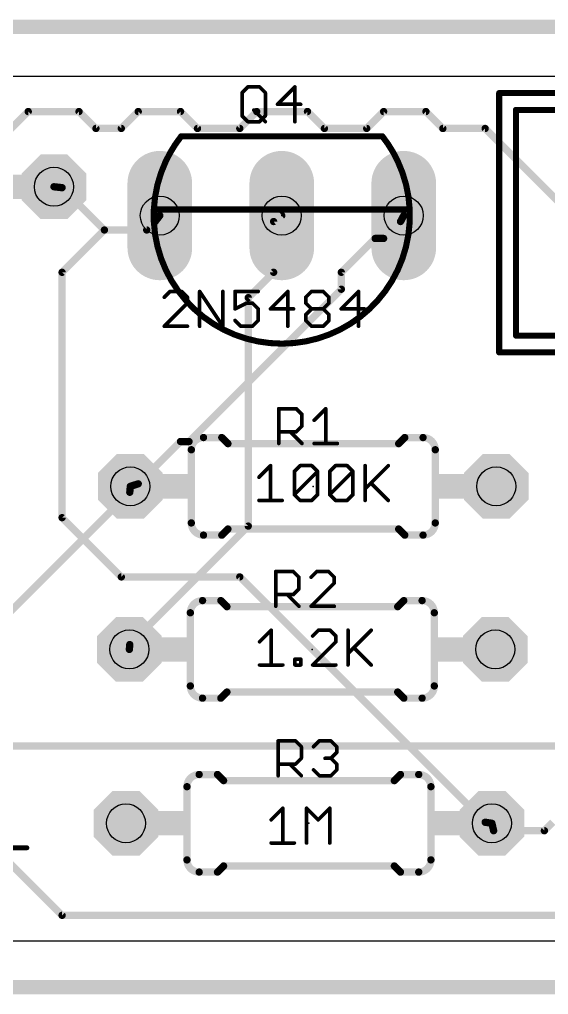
# Model space of a CAD drawing. Extents: x -2 to 96.5, y -1.1 to 19.2.
# Drawn here: x 53.91 to 64.93, y -1.12 to 19.18 of the extents above; entities that cross this region are included whole.
import ezdxf

# ---------------------------------------------------------------- set-up
doc = ezdxf.new("R2010")
doc.units = 0
for name, color, linetype in [('1', 14, 'CONTINUOUS'), ('16', 174, 'CONTINUOUS'), ('17', 94, 'CONTINUOUS'), ('20', 178, 'CONTINUOUS'), ('21', 251, 'CONTINUOUS'), ('23', 178, 'CONTINUOUS'), ('25', 251, 'CONTINUOUS'), ('29', 251, 'CONTINUOUS'), ('30', 251, 'CONTINUOUS'), ('44', 251, 'CONTINUOUS'), ('51', 251, 'CONTINUOUS')]:
    doc.layers.add(name, color=color, linetype=linetype)

# ---------------------------------------------------------------- blocks, each defined once
blk = doc.blocks.new('LONGP100')
at = {"const_width": 1}
blk.add_lwpolyline([(-0.5, 0), (0.5, 0)], dxfattribs=at)
at = {"const_width": 0.5}
for points in [[(-0.5, 0.25, 1), (-0.5, -0.25)], [(0.5, -0.25, 1), (0.5, 0.25)]]:
    blk.add_lwpolyline(points, format="xyb", dxfattribs=at)
blk = doc.blocks.new('RECT')
blk.add_solid([(-0.5, -0.5), (0.5, -0.5), (-0.5, 0.5), (0.5, 0.5)])
blk = doc.blocks.new('OCTAGONP')
at = {"const_width": 0.5}
blk.add_lwpolyline([(-0.25, -0.1036), (-0.25, 0.1036), (-0.1036, 0.25), (0.1036, 0.25), (0.25, 0.1036), (0.25, -0.1036), (0.1036, -0.25), (-0.1036, -0.25), (-0.25, -0.1036), (-0.25, 0.1036)], dxfattribs=at)

msp = doc.modelspace()

# ---------------------------------------------------------------- linework, layer by layer
at = {"layer": '1'}
for points, const_width in [([(-1, 19.032), (96, 19.032)], 0.3048), ([(54.7982, 15.6818), (54.629, 15.701)], 0.1524), ([(55.6792, 14.8008), (54.7982, 15.6818)], 0.1524), ([(56.7364, 14.977), (56.5602, 14.8008)], 0.1524), ([(56.7364, 14.977), (56.833, 15.101)], 0.1524), ([(61.4938, 14.6246), (61.8462, 14.977)], 0.1524), ([(61.8462, 14.977), (61.913, 15.101)], 0.1524), ([(54.7982, 13.9198), (55.6792, 14.8008)], 0.1524), ([(56.5602, 14.8008), (55.6792, 14.8008)], 0.1524), ([(60.6128, 13.9198), (61.3176, 14.6246)], 0.1524), ([(61.3176, 14.6246), (61.4938, 14.6246)], 0.1524), ([(54.7982, 8.81), (54.7982, 13.9198)], 0.1524), ([(60.6128, 13.5674), (60.6128, 13.9198)], 0.1524), ([(57.4412, 10.3958), (60.6128, 13.5674)], 0.1524), ([(56.384, 9.5148), (57.265, 10.3958)], 0.1524), ([(57.265, 10.3958), (57.4412, 10.3958)], 0.1524), ([(56.384, 9.5148), (56.219, 9.462)], 0.1524), ([(56.0316, 7.5766), (54.7982, 8.81)], 0.1524), ([(58.4984, 7.5766), (56.0316, 7.5766)], 0.1524), ([(63.6082, 2.4668), (58.4984, 7.5766)], 0.1524), ([(54.7982, 0.5286), (50.217, 5.1098)], 0.1524), ([(63.6082, 2.4668), (63.749, 2.445)], 0.1524), ([(63.7844, 2.2906), (63.749, 2.445)], 0.1524), ([(65.0178, 2.4668), (64.8416, 2.2906)], 0.1524), ([(64.8416, 2.2906), (63.7844, 2.2906)], 0.1524), ([(66.956, 0.5286), (54.7982, 0.5286)], 0.1524), ([(96, -0.968), (-1, -0.968)], 0.3048)]:
    msp.add_lwpolyline(points, dxfattribs=dict(at, const_width=const_width))
at = {"layer": '1', "const_width": 0.0762}
for points in [[(54.6333, 15.7389, 1), (54.6247, 15.6631)], [(54.8251, 15.7087, 1), (54.7713, 15.6549)], [(54.7939, 15.6439, 1), (54.8025, 15.7197)], [(56.7063, 15.0004, 1), (56.7665, 14.9536)], [(56.7633, 14.9501, 1), (56.7095, 15.0039)], [(56.8631, 15.0776, 1), (56.8029, 15.1244)], [(61.8127, 14.9951, 1), (61.8797, 14.9589)], [(61.8731, 14.9501, 1), (61.8193, 15.0039)], [(61.9465, 15.0829, 1), (61.8795, 15.1191)], [(55.6792, 14.8389, 1), (55.6792, 14.7627)], [(55.7061, 14.7739, 1), (55.6523, 14.8277)], [(55.6523, 14.7739, 1), (55.7061, 14.8277)], [(56.5333, 14.8277, 1), (56.5871, 14.7739)], [(56.5602, 14.7627, 1), (56.5602, 14.8389)], [(61.3176, 14.6627, 1), (61.3176, 14.5865)], [(61.3445, 14.5977, 1), (61.2907, 14.6515)], [(61.4669, 14.6515, 1), (61.5207, 14.5977)], [(61.4938, 14.5865, 1), (61.4938, 14.6627)], [(54.8363, 13.9198, 1), (54.7601, 13.9198)], [(54.7713, 13.9467, 1), (54.8251, 13.8929)], [(60.6509, 13.9198, 1), (60.5747, 13.9198)], [(60.5859, 13.9467, 1), (60.6397, 13.8929)], [(60.5747, 13.5674, 1), (60.6509, 13.5674)], [(60.6397, 13.5405, 1), (60.5859, 13.5943)], [(57.265, 10.4339, 1), (57.265, 10.3577)], [(57.2919, 10.3689, 1), (57.2381, 10.4227)], [(57.4143, 10.4227, 1), (57.4681, 10.3689)], [(57.4412, 10.3577, 1), (57.4412, 10.4339)], [(56.3571, 9.5417, 1), (56.4109, 9.4879)], [(56.3956, 9.4785, 1), (56.3724, 9.5511)], [(56.2074, 9.4983, 1), (56.2306, 9.4257)], [(54.7601, 8.81, 1), (54.8363, 8.81)], [(54.8251, 8.8369, 1), (54.7713, 8.7831)], [(56.0316, 7.6147, 1), (56.0316, 7.5385)], [(56.0047, 7.5497, 1), (56.0585, 7.6035)], [(58.5253, 7.6035, 1), (58.4715, 7.5497)], [(58.4984, 7.5385, 1), (58.4984, 7.6147)], [(63.614, 2.5045, 1), (63.6024, 2.4291)], [(63.5813, 2.4399, 1), (63.6351, 2.4937)], [(63.7861, 2.4535, 1), (63.7119, 2.4365)], [(63.7432, 2.4073, 1), (63.7548, 2.4827)], [(63.7844, 2.3287, 1), (63.7844, 2.2525)], [(63.7473, 2.2821, 1), (63.8215, 2.2991)], [(64.8147, 2.3175, 1), (64.8685, 2.2637)], [(64.8416, 2.2525, 1), (64.8416, 2.3287)], [(54.7982, 0.5667, 1), (54.7982, 0.4905)], [(54.7713, 0.5017, 1), (54.8251, 0.5555)]]:
    msp.add_lwpolyline(points, format="xyb", dxfattribs=at)
at = {"layer": '16'}
for points, const_width in [([(-1, 19.032), (96, 19.032)], 0.3048), ([(51.4504, 14.6246), (54.0934, 17.2676)], 0.1524), ([(54.0934, 17.2676), (55.1506, 17.2676)], 0.1524), ([(55.1506, 17.2676), (55.503, 16.9152)], 0.1524), ([(56.0316, 16.9152), (56.384, 17.2676)], 0.1524), ([(56.384, 17.2676), (57.265, 17.2676)], 0.1524), ([(57.265, 17.2676), (57.6174, 16.9152)], 0.1524), ([(58.4984, 16.9152), (58.8508, 17.2676)], 0.1524), ([(58.8508, 17.2676), (59.908, 17.2676)], 0.1524), ([(59.908, 17.2676), (60.2604, 16.9152)], 0.1524), ([(61.1414, 16.9152), (61.4938, 17.2676)], 0.1524), ([(61.4938, 17.2676), (62.3748, 17.2676)], 0.1524), ([(62.3748, 17.2676), (62.7272, 16.9152)], 0.1524), ([(55.503, 16.9152), (56.0316, 16.9152)], 0.1524), ([(57.6174, 16.9152), (58.4984, 16.9152)], 0.1524), ([(60.2604, 16.9152), (61.1414, 16.9152)], 0.1524), ([(62.7272, 16.9152), (63.6082, 16.9152)], 0.1524), ([(63.6082, 16.9152), (65.5464, 14.977)], 0.1524), ([(59.2032, 14.977), (59.373, 15.101)], 0.1524), ([(59.2032, 14.977), (59.2032, 13.9198)], 0.1524), ([(59.2032, 13.9198), (58.6746, 13.3912)], 0.1524), ([(58.6746, 13.3912), (58.6746, 8.6338)], 0.1524), ([(56.2078, 9.3386), (51.2742, 4.405)], 0.1524), ([(56.2078, 9.3386), (56.219, 9.462)], 0.1524), ([(58.6746, 8.6338), (56.2078, 6.167)], 0.1524), ([(56.2078, 6.167), (56.199, 6.067)], 0.1524), ([(86.8666, 4.0526), (49.1598, 4.0526)], 0.1524), ([(54.7982, 0.5286), (51.979, 3.3478)], 0.1524), ([(79.8186, 0.5286), (54.7982, 0.5286)], 0.1524), ([(96, -0.968), (-1, -0.968)], 0.3048)]:
    msp.add_lwpolyline(points, dxfattribs=dict(at, const_width=const_width))
at = {"layer": '16', "const_width": 0.0762}
for points in [[(54.0934, 17.3057, 1), (54.0934, 17.2295)], [(54.1203, 17.2407, 1), (54.0665, 17.2945)], [(55.1775, 17.2945, 1), (55.1237, 17.2407)], [(55.1506, 17.2295, 1), (55.1506, 17.3057)], [(56.384, 17.3057, 1), (56.384, 17.2295)], [(56.4109, 17.2407, 1), (56.3571, 17.2945)], [(57.2919, 17.2945, 1), (57.2381, 17.2407)], [(57.265, 17.2295, 1), (57.265, 17.3057)], [(58.8508, 17.3057, 1), (58.8508, 17.2295)], [(58.8777, 17.2407, 1), (58.8239, 17.2945)], [(59.9349, 17.2945, 1), (59.8811, 17.2407)], [(59.908, 17.2295, 1), (59.908, 17.3057)], [(61.4938, 17.3057, 1), (61.4938, 17.2295)], [(61.5207, 17.2407, 1), (61.4669, 17.2945)], [(62.4017, 17.2945, 1), (62.3479, 17.2407)], [(62.3748, 17.2295, 1), (62.3748, 17.3057)], [(55.503, 16.9533, 1), (55.503, 16.8771)], [(55.4761, 16.8883, 1), (55.5299, 16.9421)], [(56.0047, 16.9421, 1), (56.0585, 16.8883)], [(56.0316, 16.8771, 1), (56.0316, 16.9533)], [(57.6174, 16.9533, 1), (57.6174, 16.8771)], [(57.5905, 16.8883, 1), (57.6443, 16.9421)], [(58.4715, 16.9421, 1), (58.5253, 16.8883)], [(58.4984, 16.8771, 1), (58.4984, 16.9533)], [(60.2604, 16.9533, 1), (60.2604, 16.8771)], [(60.2335, 16.8883, 1), (60.2873, 16.9421)], [(61.1145, 16.9421, 1), (61.1683, 16.8883)], [(61.1414, 16.8771, 1), (61.1414, 16.9533)], [(62.7272, 16.9533, 1), (62.7272, 16.8771)], [(62.7003, 16.8883, 1), (62.7541, 16.9421)], [(63.6351, 16.9421, 1), (63.5813, 16.8883)], [(63.6082, 16.8771, 1), (63.6082, 16.9533)], [(59.2413, 14.977, 1), (59.1651, 14.977)], [(59.1807, 15.0078, 1), (59.2257, 14.9462)], [(59.3955, 15.0702, 1), (59.3505, 15.1318)], [(59.1651, 13.9198, 1), (59.2413, 13.9198)], [(59.2301, 13.8929, 1), (59.1763, 13.9467)], [(58.7127, 13.3912, 1), (58.6365, 13.3912)], [(58.6477, 13.4181, 1), (58.7015, 13.3643)], [(56.1699, 9.342, 1), (56.2457, 9.3352)], [(56.2347, 9.3117, 1), (56.1809, 9.3655)], [(56.2569, 9.4586, 1), (56.1811, 9.4654)], [(58.6365, 8.6338, 1), (58.7127, 8.6338)], [(58.7015, 8.6069, 1), (58.6477, 8.6607)], [(56.161, 6.0703, 1), (56.237, 6.0637)], [(56.2458, 6.1637, 1), (56.1698, 6.1703)], [(56.1809, 6.1939, 1), (56.2347, 6.1401)], [(54.7982, 0.5667, 1), (54.7982, 0.4905)], [(54.7713, 0.5017, 1), (54.8251, 0.5555)]]:
    msp.add_lwpolyline(points, format="xyb", dxfattribs=at)
at = {"layer": '20'}
for p, q in [((93, 18), (2, 18)), ((2, 0), (93, 0))]:
    msp.add_line(p, q, dxfattribs=at)
at = {"layer": '21'}
for points, const_width in [([(92.55, 17.652), (63.9, 17.652)], 0.127), ([(63.9, 17.652), (63.9, 12.252)], 0.127), ([(72.25, 17.302), (64.25, 17.302)], 0.127), ([(64.25, 17.302), (64.25, 12.602)], 0.127), ([(61.4675, 16.752), (57.2785, 16.752)], 0.127), ([(57.9689, 15.228), (58.2371, 15.228)], 0.127), ([(60.5089, 15.228), (60.7771, 15.228)], 0.127), ([(72.25, 12.602), (64.25, 12.602)], 0.127), ([(63.9, 12.252), (92.55, 12.252)], 0.127), ([(57.743, 10.478), (58.124, 10.478)], 0.1524), ([(58.251, 10.351), (58.124, 10.478)], 0.1524), ([(58.251, 10.351), (61.807, 10.351)], 0.1524), ([(61.807, 10.351), (61.934, 10.478)], 0.1524), ([(62.315, 10.478), (61.934, 10.478)], 0.1524), ([(57.489, 10.224), (57.489, 8.7)], 0.1524), ([(62.569, 10.224), (62.569, 8.7)], 0.1524), ([(58.251, 8.573), (58.124, 8.446)], 0.1524), ([(58.251, 8.573), (61.807, 8.573)], 0.1524), ([(61.807, 8.573), (61.934, 8.446)], 0.1524), ([(57.743, 8.446), (58.124, 8.446)], 0.1524), ([(62.315, 8.446), (61.934, 8.446)], 0.1524), ([(57.723, 7.083), (58.104, 7.083)], 0.1524), ([(58.231, 6.956), (58.104, 7.083)], 0.1524), ([(61.787, 6.956), (61.914, 7.083)], 0.1524), ([(62.295, 7.083), (61.914, 7.083)], 0.1524), ([(57.469, 6.829), (57.469, 5.305)], 0.1524), ([(58.231, 6.956), (61.787, 6.956)], 0.1524), ([(62.549, 6.829), (62.549, 5.305)], 0.1524), ([(57.723, 5.051), (58.104, 5.051)], 0.1524), ([(58.231, 5.178), (58.104, 5.051)], 0.1524), ([(58.231, 5.178), (61.787, 5.178)], 0.1524), ([(61.787, 5.178), (61.914, 5.051)], 0.1524), ([(62.295, 5.051), (61.914, 5.051)], 0.1524), ([(57.653, 3.461), (58.034, 3.461)], 0.1524), ([(58.161, 3.334), (58.034, 3.461)], 0.1524), ([(61.717, 3.334), (61.844, 3.461)], 0.1524), ([(62.225, 3.461), (61.844, 3.461)], 0.1524), ([(57.399, 1.683), (57.399, 3.207)], 0.1524), ([(61.717, 3.334), (58.161, 3.334)], 0.1524), ([(62.479, 1.683), (62.479, 3.207)], 0.1524), ([(53.2854, 1.9345), (54.065, 1.9345)], 0.1016), ([(58.161, 1.556), (58.034, 1.429)], 0.1524), ([(61.717, 1.556), (58.161, 1.556)], 0.1524), ([(61.717, 1.556), (61.844, 1.429)], 0.1524), ([(57.653, 1.429), (58.034, 1.429)], 0.1524), ([(62.225, 1.429), (61.844, 1.429)], 0.1524)]:
    msp.add_lwpolyline(points, dxfattribs=dict(at, const_width=const_width))
for points, const_width in [([(63.9, 17.6837, 1), (63.9, 17.6203)], 0.0635), ([(63.9318, 17.652, 1), (63.8683, 17.652)], 0.0635), ([(64.2818, 17.302, 1), (64.2182, 17.302)], 0.0635), ([(64.25, 17.3337, 1), (64.25, 17.2703)], 0.0635), ([(57.2785, 16.752, 0.0595), (56.9488, 16.2128)], 0.127), ([(57.2785, 16.7838, 1), (57.2785, 16.7203)], 0.0635), ([(57.3034, 16.7323, 1), (57.2536, 16.7717)], 0.0635), ([(61.786, 16.2369, 0.057), (61.4675, 16.752)], 0.127), ([(61.4924, 16.7717, 1), (61.4426, 16.7323)], 0.0635), ([(61.4675, 16.7203, 1), (61.4675, 16.7838)], 0.0635), ([(56.9199, 16.226, 1), (56.9777, 16.1996)], 0.0635), ([(61.7573, 16.2234, 1), (61.8147, 16.2504)], 0.0635), ([(57.9689, 15.2598, 1), (57.9689, 15.1963)], 0.0635), ([(58.2371, 15.1963, 1), (58.2371, 15.2598)], 0.0635), ([(60.5089, 15.2598, 1), (60.5089, 15.1963)], 0.0635), ([(60.7771, 15.1963, 1), (60.7771, 15.2598)], 0.0635), ([(56.96, 13.9651, 0.6345), (61.786, 13.9651)], 0.127), ([(56.9887, 13.9786, 1), (56.9313, 13.9516)], 0.0635), ([(61.8147, 13.9516, 1), (61.7573, 13.9786)], 0.0635), ([(64.25, 12.6338, 1), (64.25, 12.5702)], 0.0635), ([(64.2182, 12.602, 1), (64.2818, 12.602)], 0.0635), ([(63.9, 12.2838, 1), (63.9, 12.2203)], 0.0635), ([(63.8683, 12.252, 1), (63.9318, 12.252)], 0.0635), ([(57.743, 10.478, 0.4142), (57.489, 10.224)], 0.1524), ([(57.743, 10.5161, 1), (57.743, 10.4399)], 0.0762), ([(57.743, 10.4399, 1), (57.743, 10.5161)], 0.0762), ([(58.1509, 10.5049, 1), (58.0971, 10.4511)], 0.0762), ([(58.124, 10.4399, 1), (58.124, 10.5161)], 0.0762), ([(58.251, 10.3891, 1), (58.251, 10.3129)], 0.0762), ([(58.2241, 10.3241, 1), (58.2779, 10.3779)], 0.0762), ([(61.7801, 10.3779, 1), (61.8339, 10.3241)], 0.0762), ([(61.807, 10.3129, 1), (61.807, 10.3891)], 0.0762), ([(61.934, 10.5161, 1), (61.934, 10.4399)], 0.0762), ([(61.9609, 10.4511, 1), (61.9071, 10.5049)], 0.0762), ([(62.569, 10.224, 0.4142), (62.315, 10.478)], 0.1524), ([(62.315, 10.5161, 1), (62.315, 10.4399)], 0.0762), ([(62.315, 10.4399, 1), (62.315, 10.5161)], 0.0762), ([(57.5271, 10.224, 1), (57.4509, 10.224)], 0.0762), ([(57.4509, 10.224, 1), (57.5271, 10.224)], 0.0762), ([(62.6071, 10.224, 1), (62.5309, 10.224)], 0.0762), ([(62.5309, 10.224, 1), (62.6071, 10.224)], 0.0762), ([(57.489, 8.7, 0.4142), (57.743, 8.446)], 0.1524), ([(57.5271, 8.7, 1), (57.4509, 8.7)], 0.0762), ([(57.4509, 8.7, 1), (57.5271, 8.7)], 0.0762), ([(62.315, 8.446, 0.4142), (62.569, 8.7)], 0.1524), ([(62.6071, 8.7, 1), (62.5309, 8.7)], 0.0762), ([(62.5309, 8.7, 1), (62.6071, 8.7)], 0.0762), ([(58.251, 8.6111, 1), (58.251, 8.5349)], 0.0762), ([(58.2779, 8.5461, 1), (58.2241, 8.5999)], 0.0762), ([(61.8339, 8.5999, 1), (61.7801, 8.5461)], 0.0762), ([(61.807, 8.5349, 1), (61.807, 8.6111)], 0.0762), ([(57.743, 8.4841, 1), (57.743, 8.4079)], 0.0762), ([(57.743, 8.4079, 1), (57.743, 8.4841)], 0.0762), ([(58.0971, 8.4729, 1), (58.1509, 8.4191)], 0.0762), ([(58.124, 8.4079, 1), (58.124, 8.4841)], 0.0762), ([(61.934, 8.4841, 1), (61.934, 8.4079)], 0.0762), ([(61.9071, 8.4191, 1), (61.9609, 8.4729)], 0.0762), ([(62.315, 8.4841, 1), (62.315, 8.4079)], 0.0762), ([(62.315, 8.4079, 1), (62.315, 8.4841)], 0.0762), ([(57.723, 7.083, 0.4142), (57.469, 6.829)], 0.1524), ([(57.723, 7.1211, 1), (57.723, 7.0449)], 0.0762), ([(57.723, 7.0449, 1), (57.723, 7.1211)], 0.0762), ([(58.1309, 7.1099, 1), (58.0771, 7.0561)], 0.0762), ([(58.104, 7.0449, 1), (58.104, 7.1211)], 0.0762), ([(61.914, 7.1211, 1), (61.914, 7.0449)], 0.0762), ([(61.9409, 7.0561, 1), (61.8871, 7.1099)], 0.0762), ([(62.549, 6.829, 0.4142), (62.295, 7.083)], 0.1524), ([(62.295, 7.1211, 1), (62.295, 7.0449)], 0.0762), ([(62.295, 7.0449, 1), (62.295, 7.1211)], 0.0762), ([(57.5071, 6.829, 1), (57.4309, 6.829)], 0.0762), ([(58.231, 6.9941, 1), (58.231, 6.9179)], 0.0762), ([(58.2041, 6.9291, 1), (58.2579, 6.9829)], 0.0762), ([(61.7601, 6.9829, 1), (61.8139, 6.9291)], 0.0762), ([(61.787, 6.9179, 1), (61.787, 6.9941)], 0.0762), ([(62.5871, 6.829, 1), (62.5109, 6.829)], 0.0762), ([(57.4309, 6.829, 1), (57.5071, 6.829)], 0.0762), ([(62.5109, 6.829, 1), (62.5871, 6.829)], 0.0762), ([(57.469, 5.305, 0.4142), (57.723, 5.051)], 0.1524), ([(57.5071, 5.305, 1), (57.4309, 5.305)], 0.0762), ([(57.4309, 5.305, 1), (57.5071, 5.305)], 0.0762), ([(62.295, 5.051, 0.4142), (62.549, 5.305)], 0.1524), ([(62.5871, 5.305, 1), (62.5109, 5.305)], 0.0762), ([(62.5109, 5.305, 1), (62.5871, 5.305)], 0.0762), ([(57.723, 5.0891, 1), (57.723, 5.0129)], 0.0762), ([(57.723, 5.0129, 1), (57.723, 5.0891)], 0.0762), ([(58.0771, 5.0779, 1), (58.1309, 5.0241)], 0.0762), ([(58.104, 5.0129, 1), (58.104, 5.0891)], 0.0762), ([(58.231, 5.2161, 1), (58.231, 5.1399)], 0.0762), ([(58.2579, 5.1511, 1), (58.2041, 5.2049)], 0.0762), ([(61.8139, 5.2049, 1), (61.7601, 5.1511)], 0.0762), ([(61.787, 5.1399, 1), (61.787, 5.2161)], 0.0762), ([(61.914, 5.0891, 1), (61.914, 5.0129)], 0.0762), ([(61.8871, 5.0241, 1), (61.9409, 5.0779)], 0.0762), ([(62.295, 5.0891, 1), (62.295, 5.0129)], 0.0762), ([(62.295, 5.0129, 1), (62.295, 5.0891)], 0.0762), ([(57.653, 3.461, 0.4142), (57.399, 3.207)], 0.1524), ([(57.653, 3.4991, 1), (57.653, 3.4229)], 0.0762), ([(57.653, 3.4229, 1), (57.653, 3.4991)], 0.0762), ([(58.0609, 3.4879, 1), (58.0071, 3.4341)], 0.0762), ([(58.034, 3.4229, 1), (58.034, 3.4991)], 0.0762), ([(61.844, 3.4991, 1), (61.844, 3.4229)], 0.0762), ([(61.8709, 3.4341, 1), (61.8171, 3.4879)], 0.0762), ([(62.479, 3.207, 0.4142), (62.225, 3.461)], 0.1524), ([(62.225, 3.4991, 1), (62.225, 3.4229)], 0.0762), ([(62.225, 3.4229, 1), (62.225, 3.4991)], 0.0762), ([(57.4371, 3.207, 1), (57.3609, 3.207)], 0.0762), ([(58.161, 3.3721, 1), (58.161, 3.2959)], 0.0762), ([(58.1341, 3.3071, 1), (58.1879, 3.3609)], 0.0762), ([(61.6901, 3.3609, 1), (61.7439, 3.3071)], 0.0762), ([(61.717, 3.2959, 1), (61.717, 3.3721)], 0.0762), ([(62.5171, 3.207, 1), (62.4409, 3.207)], 0.0762), ([(57.3609, 3.207, 1), (57.4371, 3.207)], 0.0762), ([(62.4409, 3.207, 1), (62.5171, 3.207)], 0.0762), ([(54.065, 1.9091, 1), (54.065, 1.9599)], 0.0508), ([(57.399, 1.683, 0.4142), (57.653, 1.429)], 0.1524), ([(57.4371, 1.683, 1), (57.3609, 1.683)], 0.0762), ([(57.3609, 1.683, 1), (57.4371, 1.683)], 0.0762), ([(58.161, 1.5941, 1), (58.161, 1.5179)], 0.0762), ([(58.1879, 1.5291, 1), (58.1341, 1.5829)], 0.0762), ([(61.7439, 1.5829, 1), (61.6901, 1.5291)], 0.0762), ([(61.717, 1.5179, 1), (61.717, 1.5941)], 0.0762), ([(62.225, 1.429, 0.4142), (62.479, 1.683)], 0.1524), ([(62.5171, 1.683, 1), (62.4409, 1.683)], 0.0762), ([(62.4409, 1.683, 1), (62.5171, 1.683)], 0.0762), ([(57.653, 1.4671, 1), (57.653, 1.3909)], 0.0762), ([(57.653, 1.3909, 1), (57.653, 1.4671)], 0.0762), ([(58.0071, 1.4559, 1), (58.0609, 1.4021)], 0.0762), ([(58.034, 1.3909, 1), (58.034, 1.4671)], 0.0762), ([(61.844, 1.4671, 1), (61.844, 1.3909)], 0.0762), ([(61.8171, 1.4021, 1), (61.8709, 1.4559)], 0.0762), ([(62.225, 1.4671, 1), (62.225, 1.3909)], 0.0762), ([(62.225, 1.3909, 1), (62.225, 1.4671)], 0.0762)]:
    msp.add_lwpolyline(points, format="xyb", dxfattribs=dict(at, const_width=const_width))
at = {"layer": '23'}
for p in [(59.373, 15.101), (60.029, 9.462), (60.009, 6.067), (59.939, 2.445)]:
    msp.add_point(p, dxfattribs=at)
at = {"layer": '25', "const_width": 0.0762}
for points in [[(58.5478, 17.6598), (58.6686, 17.7805)], [(58.5478, 17.1768), (58.5478, 17.6598)], [(58.6686, 17.7805), (58.9101, 17.7805)], [(58.9101, 17.7805), (59.0308, 17.6598)], [(59.0308, 17.6598), (59.0308, 17.1768)], [(59.6467, 17.7805), (59.2845, 17.4183)], [(59.6467, 17.0561), (59.6467, 17.7805)], [(58.7893, 17.2976), (59.0308, 17.0561)], [(59.2845, 17.4183), (59.7674, 17.4183)], [(58.6686, 17.0561), (58.5478, 17.1768)], [(58.9101, 17.0561), (58.6686, 17.0561)], [(59.0308, 17.1768), (58.9101, 17.0561)], [(57.0471, 13.5205), (56.9263, 13.3998)], [(57.2885, 13.5205), (57.0471, 13.5205)], [(57.4093, 13.3998), (57.2885, 13.5205)], [(57.4093, 13.279), (57.4093, 13.3998)], [(57.663, 12.7961), (57.663, 13.5205)], [(57.663, 13.5205), (58.1459, 12.7961)], [(58.1459, 12.7961), (58.1459, 13.5205)], [(58.8825, 13.5205), (58.3996, 13.5205)], [(58.3996, 13.5205), (58.3996, 13.1583)], [(59.4984, 13.5205), (59.1362, 13.1583)], [(59.4984, 12.7961), (59.4984, 13.5205)], [(59.8728, 13.3998), (59.9936, 13.5205)], [(59.8728, 13.279), (59.8728, 13.3998)], [(59.9936, 13.5205), (60.235, 13.5205)], [(60.235, 13.5205), (60.3558, 13.3998)], [(60.3558, 13.3998), (60.3558, 13.279)], [(60.9717, 13.5205), (60.6095, 13.1583)], [(60.9717, 12.7961), (60.9717, 13.5205)], [(56.9263, 12.7961), (57.4093, 13.279)], [(58.3996, 13.1583), (58.6411, 13.279)], [(58.6411, 13.279), (58.7618, 13.279)], [(58.7618, 13.279), (58.8825, 13.1583)], [(59.9936, 13.1583), (59.8728, 13.279)], [(60.3558, 13.279), (60.235, 13.1583)], [(58.8825, 13.1583), (58.8825, 12.9168)], [(59.1362, 13.1583), (59.6192, 13.1583)], [(59.8728, 13.0376), (59.9936, 13.1583)], [(59.8728, 12.9168), (59.8728, 13.0376)], [(59.9936, 13.1583), (60.235, 13.1583)], [(60.235, 13.1583), (60.3558, 13.0376)], [(60.3558, 13.0376), (60.3558, 12.9168)], [(60.6095, 13.1583), (61.0924, 13.1583)], [(57.4093, 12.7961), (56.9263, 12.7961)], [(58.5203, 12.7961), (58.3996, 12.9168)], [(58.7618, 12.7961), (58.5203, 12.7961)], [(58.8825, 12.9168), (58.7618, 12.7961)], [(59.9936, 12.7961), (59.8728, 12.9168)], [(60.235, 12.7961), (59.9936, 12.7961)], [(60.3558, 12.9168), (60.235, 12.7961)], [(59.3102, 10.3551), (59.3102, 11.0795)], [(59.3102, 11.0795), (59.6725, 11.0795)], [(59.6725, 11.0795), (59.7932, 10.9588)], [(59.7932, 10.9588), (59.7932, 10.7173)], [(60.0469, 10.838), (60.2883, 11.0795)], [(60.2883, 11.0795), (60.2883, 10.3551)], [(59.6725, 10.5966), (59.3102, 10.5966)], [(59.5517, 10.5966), (59.7932, 10.3551)], [(59.7932, 10.7173), (59.6725, 10.5966)], [(60.0469, 10.3551), (60.5298, 10.3551)], [(58.8985, 9.6516), (59.14, 9.8931)], [(59.14, 9.8931), (59.14, 9.1687)], [(59.6351, 9.7724), (59.7559, 9.8931)], [(59.6351, 9.2894), (59.6351, 9.7724)], [(59.6351, 9.2894), (60.1181, 9.7724)], [(59.7559, 9.8931), (59.9973, 9.8931)], [(59.9973, 9.8931), (60.1181, 9.7724)], [(60.1181, 9.7724), (60.1181, 9.2894)], [(60.3718, 9.7724), (60.4925, 9.8931)], [(60.3718, 9.2894), (60.3718, 9.7724)], [(60.3718, 9.2894), (60.8547, 9.7724)], [(60.4925, 9.8931), (60.734, 9.8931)], [(60.734, 9.8931), (60.8547, 9.7724)], [(60.8547, 9.7724), (60.8547, 9.2894)], [(61.1084, 9.8931), (61.1084, 9.1687)], [(61.1084, 9.4102), (61.5913, 9.8931)], [(61.2291, 9.5309), (61.5913, 9.1687)], [(58.8985, 9.1687), (59.3814, 9.1687)], [(59.7559, 9.1687), (59.6351, 9.2894)], [(59.9973, 9.1687), (59.7559, 9.1687)], [(60.1181, 9.2894), (59.9973, 9.1687)], [(60.4925, 9.1687), (60.3718, 9.2894)], [(60.734, 9.1687), (60.4925, 9.1687)], [(60.8547, 9.2894), (60.734, 9.1687)], [(59.2474, 6.9651), (59.2474, 7.6895)], [(59.2474, 7.6895), (59.6097, 7.6895)], [(59.6097, 7.6895), (59.7304, 7.5688)], [(60.1048, 7.6895), (59.9841, 7.5688)], [(60.3463, 7.6895), (60.1048, 7.6895)], [(60.467, 7.5688), (60.3463, 7.6895)], [(59.7304, 7.5688), (59.7304, 7.3273)], [(60.467, 7.448), (60.467, 7.5688)], [(59.7304, 7.3273), (59.6097, 7.2066)], [(59.9841, 6.9651), (60.467, 7.448)], [(59.6097, 7.2066), (59.2474, 7.2066)], [(59.4889, 7.2066), (59.7304, 6.9651)], [(60.467, 6.9651), (59.9841, 6.9651)], [(58.9107, 6.2244), (59.1522, 6.4659)], [(59.1522, 6.4659), (59.1522, 5.7415)], [(60.1364, 6.4659), (60.0156, 6.3452)], [(60.3779, 6.4659), (60.1364, 6.4659)], [(60.4986, 6.3452), (60.3779, 6.4659)], [(60.7523, 6.4659), (60.7523, 5.7415)], [(60.7523, 5.983), (61.2352, 6.4659)], [(60.4986, 6.2244), (60.4986, 6.3452)], [(60.0156, 5.7415), (60.4986, 6.2244)], [(60.873, 6.1037), (61.2352, 5.7415)], [(59.6473, 5.7415), (59.6473, 5.8622)], [(59.6473, 5.8622), (59.7681, 5.8622)], [(59.7681, 5.8622), (59.7681, 5.7415)], [(58.9107, 5.7415), (59.3936, 5.7415)], [(59.7681, 5.7415), (59.6473, 5.7415)], [(60.4986, 5.7415), (60.0156, 5.7415)], [(59.2974, 3.4361), (59.2974, 4.1605)], [(59.2974, 4.1605), (59.6597, 4.1605)], [(59.6597, 4.1605), (59.7804, 4.0398)], [(59.7804, 4.0398), (59.7804, 3.7983)], [(60.0341, 4.0398), (60.1548, 4.1605)], [(60.1548, 4.1605), (60.3963, 4.1605)], [(60.3963, 4.1605), (60.517, 4.0398)], [(60.517, 4.0398), (60.517, 3.919)], [(60.517, 3.919), (60.3963, 3.7983)], [(59.6597, 3.6776), (59.2974, 3.6776)], [(59.5389, 3.6776), (59.7804, 3.4361)], [(59.7804, 3.7983), (59.6597, 3.6776)], [(60.3963, 3.7983), (60.2755, 3.7983)], [(60.3963, 3.7983), (60.517, 3.6776)], [(60.517, 3.6776), (60.517, 3.5568)], [(60.1548, 3.4361), (60.0341, 3.5568)], [(60.3963, 3.4361), (60.1548, 3.4361)], [(60.517, 3.5568), (60.3963, 3.4361)], [(59.1527, 2.5174), (59.3942, 2.7589)], [(59.3942, 2.7589), (59.3942, 2.0345)], [(59.8893, 2.0345), (59.8893, 2.7589)], [(59.8893, 2.7589), (60.1308, 2.5174)], [(60.1308, 2.5174), (60.3723, 2.7589)], [(60.3723, 2.7589), (60.3723, 2.0345)], [(59.1527, 2.0345), (59.6356, 2.0345)]]:
    msp.add_lwpolyline(points, dxfattribs=at)
at = {"layer": '25', "const_width": 0.0381}
for points in [[(58.5669, 17.6598, 1), (58.5288, 17.6598)], [(58.5344, 17.6733, 1), (58.5613, 17.6463)], [(58.6686, 17.7996, 1), (58.6686, 17.7615)], [(58.682, 17.767, 1), (58.6551, 17.794)], [(58.9235, 17.794, 1), (58.8966, 17.767)], [(58.9101, 17.7615, 1), (58.9101, 17.7996)], [(59.0498, 17.6598, 1), (59.0117, 17.6598)], [(59.0173, 17.6463, 1), (59.0443, 17.6733)], [(59.6657, 17.7805, 1), (59.6276, 17.7805)], [(59.6602, 17.767, 1), (59.6332, 17.794)], [(58.8028, 17.311, 1), (58.7758, 17.2841)], [(59.271, 17.4318, 1), (59.2979, 17.4048)], [(59.2845, 17.4374, 1), (59.2845, 17.3993)], [(59.7674, 17.3993, 1), (59.7674, 17.4374)], [(58.5288, 17.1768, 1), (58.5669, 17.1768)], [(58.5613, 17.1903, 1), (58.5344, 17.1634)], [(58.6686, 17.0752, 1), (58.6686, 17.0371)], [(58.6551, 17.0426, 1), (58.682, 17.0696)], [(58.8966, 17.0696, 1), (58.9235, 17.0426)], [(58.9101, 17.0371, 1), (58.9101, 17.0752)], [(59.0117, 17.1768, 1), (59.0498, 17.1768)], [(59.0443, 17.1634, 1), (59.0173, 17.1903)], [(59.0173, 17.0426, 1), (59.0443, 17.0696)], [(59.6276, 17.0561, 1), (59.6657, 17.0561)], [(56.9129, 13.4133, 1), (56.9398, 13.3863)], [(57.0471, 13.5396, 1), (57.0471, 13.5015)], [(57.0605, 13.507, 1), (57.0336, 13.534)], [(57.302, 13.534, 1), (57.2751, 13.507)], [(57.2885, 13.5015, 1), (57.2885, 13.5396)], [(57.4283, 13.3998, 1), (57.3902, 13.3998)], [(57.3958, 13.3863, 1), (57.4227, 13.4133)], [(57.682, 13.5205, 1), (57.6439, 13.5205)], [(57.6788, 13.5311, 1), (57.6471, 13.51)], [(58.1649, 13.5205, 1), (58.1268, 13.5205)], [(58.4186, 13.5205, 1), (58.3805, 13.5205)], [(58.3996, 13.5396, 1), (58.3996, 13.5015)], [(58.8825, 13.5015, 1), (58.8825, 13.5396)], [(59.5175, 13.5205, 1), (59.4794, 13.5205)], [(59.5119, 13.507, 1), (59.4849, 13.534)], [(59.8919, 13.3998, 1), (59.8538, 13.3998)], [(59.8594, 13.4133, 1), (59.8863, 13.3863)], [(59.9936, 13.5396, 1), (59.9936, 13.5015)], [(60.007, 13.507, 1), (59.9801, 13.534)], [(60.2485, 13.534, 1), (60.2216, 13.507)], [(60.235, 13.5015, 1), (60.235, 13.5396)], [(60.3748, 13.3998, 1), (60.3367, 13.3998)], [(60.3423, 13.3863, 1), (60.3693, 13.4133)], [(60.9907, 13.5205, 1), (60.9526, 13.5205)], [(60.9851, 13.507, 1), (60.9582, 13.534)], [(57.3902, 13.279, 1), (57.4283, 13.279)], [(57.4227, 13.2656, 1), (57.3958, 13.2925)], [(58.6411, 13.2981, 1), (58.6411, 13.26)], [(58.6496, 13.262, 1), (58.6325, 13.2961)], [(58.7753, 13.2925, 1), (58.7483, 13.2656)], [(58.7618, 13.26, 1), (58.7618, 13.2981)], [(59.8538, 13.279, 1), (59.8919, 13.279)], [(59.8863, 13.2925, 1), (59.8594, 13.2656)], [(60.3367, 13.279, 1), (60.3748, 13.279)], [(60.3693, 13.2656, 1), (60.3423, 13.2925)], [(58.3805, 13.1583, 1), (58.4186, 13.1583)], [(58.3911, 13.1753, 1), (58.4081, 13.1413)], [(58.9016, 13.1583, 1), (58.8635, 13.1583)], [(58.8691, 13.1448, 1), (58.896, 13.1718)], [(59.1362, 13.1774, 1), (59.1362, 13.1393)], [(59.1227, 13.1718, 1), (59.1497, 13.1448)], [(59.6192, 13.1393, 1), (59.6192, 13.1774)], [(59.8919, 13.0376, 1), (59.8538, 13.0376)], [(59.8594, 13.051, 1), (59.8863, 13.0241)], [(59.9936, 13.1774, 1), (59.9936, 13.1393)], [(60.007, 13.1448, 1), (59.9801, 13.1718)], [(59.9801, 13.1448, 1), (60.007, 13.1718)], [(60.2485, 13.1718, 1), (60.2216, 13.1448)], [(60.2216, 13.1718, 1), (60.2485, 13.1448)], [(60.235, 13.1393, 1), (60.235, 13.1774)], [(60.3748, 13.0376, 1), (60.3367, 13.0376)], [(60.3423, 13.0241, 1), (60.3693, 13.051)], [(60.596, 13.1718, 1), (60.6229, 13.1448)], [(60.6095, 13.1774, 1), (60.6095, 13.1393)], [(61.0924, 13.1393, 1), (61.0924, 13.1774)], [(56.9263, 12.8152, 1), (56.9263, 12.7771)], [(56.9129, 12.8096, 1), (56.9398, 12.7826)], [(57.4093, 12.7771, 1), (57.4093, 12.8152)], [(57.6439, 12.7961, 1), (57.682, 12.7961)], [(58.1268, 12.7961, 1), (58.1649, 12.7961)], [(58.13, 12.7855, 1), (58.1617, 12.8067)], [(58.4131, 12.9303, 1), (58.3861, 12.9034)], [(58.5203, 12.8152, 1), (58.5203, 12.7771)], [(58.5068, 12.7826, 1), (58.5338, 12.8096)], [(58.7483, 12.8096, 1), (58.7753, 12.7826)], [(58.7618, 12.7771, 1), (58.7618, 12.8152)], [(58.8635, 12.9168, 1), (58.9016, 12.9168)], [(58.896, 12.9034, 1), (58.8691, 12.9303)], [(59.4794, 12.7961, 1), (59.5175, 12.7961)], [(59.8538, 12.9168, 1), (59.8919, 12.9168)], [(59.8863, 12.9303, 1), (59.8594, 12.9034)], [(59.9936, 12.8152, 1), (59.9936, 12.7771)], [(59.9801, 12.7826, 1), (60.007, 12.8096)], [(60.2216, 12.8096, 1), (60.2485, 12.7826)], [(60.235, 12.7771, 1), (60.235, 12.8152)], [(60.3367, 12.9168, 1), (60.3748, 12.9168)], [(60.3693, 12.9034, 1), (60.3423, 12.9303)], [(60.9526, 12.7961, 1), (60.9907, 12.7961)], [(59.3102, 11.0986, 1), (59.3102, 11.0605)], [(59.3293, 11.0795, 1), (59.2912, 11.0795)], [(59.6859, 11.093, 1), (59.659, 11.066)], [(59.6725, 11.0605, 1), (59.6725, 11.0986)], [(59.8122, 10.9588, 1), (59.7741, 10.9588)], [(59.7797, 10.9453, 1), (59.8067, 10.9723)], [(60.3074, 11.0795, 1), (60.2693, 11.0795)], [(60.3018, 11.066, 1), (60.2749, 11.093)], [(60.0334, 10.8515, 1), (60.0603, 10.8246)], [(59.3102, 10.6156, 1), (59.3102, 10.5775)], [(59.5652, 10.61, 1), (59.5382, 10.5831)], [(59.659, 10.61, 1), (59.6859, 10.5831)], [(59.6725, 10.5775, 1), (59.6725, 10.6156)], [(59.7741, 10.7173, 1), (59.8122, 10.7173)], [(59.8067, 10.7038, 1), (59.7797, 10.7308)], [(59.2912, 10.3551, 1), (59.3293, 10.3551)], [(59.7797, 10.3416, 1), (59.8067, 10.3686)], [(60.0469, 10.3742, 1), (60.0469, 10.3361)], [(60.2693, 10.3551, 1), (60.3074, 10.3551)], [(60.5298, 10.3361, 1), (60.5298, 10.3742)], [(59.159, 9.8931, 1), (59.1209, 9.8931)], [(59.1534, 9.8796, 1), (59.1265, 9.9066)], [(59.6217, 9.7859, 1), (59.6486, 9.7589)], [(59.6542, 9.7724, 1), (59.6161, 9.7724)], [(59.7559, 9.9122, 1), (59.7559, 9.8741)], [(59.7693, 9.8796, 1), (59.7424, 9.9066)], [(60.0108, 9.9066, 1), (59.9839, 9.8796)], [(59.9973, 9.8741, 1), (59.9973, 9.9122)], [(60.1371, 9.7724, 1), (60.099, 9.7724)], [(60.1315, 9.7589, 1), (60.1046, 9.7859)], [(60.1046, 9.7589, 1), (60.1315, 9.7859)], [(60.3908, 9.7724, 1), (60.3527, 9.7724)], [(60.3583, 9.7859, 1), (60.3852, 9.7589)], [(60.4925, 9.9122, 1), (60.4925, 9.8741)], [(60.506, 9.8796, 1), (60.479, 9.9066)], [(60.7474, 9.9066, 1), (60.7205, 9.8796)], [(60.734, 9.8741, 1), (60.734, 9.9122)], [(60.8738, 9.7724, 1), (60.8357, 9.7724)], [(60.8682, 9.7589, 1), (60.8412, 9.7859)], [(60.8412, 9.7589, 1), (60.8682, 9.7859)], [(61.1274, 9.8931, 1), (61.0893, 9.8931)], [(61.6048, 9.8796, 1), (61.5779, 9.9066)], [(58.885, 9.6651, 1), (58.912, 9.6382)], [(61.2426, 9.5444, 1), (61.2156, 9.5174)], [(61.0949, 9.4236, 1), (61.1219, 9.3967)], [(58.8985, 9.1878, 1), (58.8985, 9.1497)], [(59.1209, 9.1687, 1), (59.159, 9.1687)], [(59.3814, 9.1497, 1), (59.3814, 9.1878)], [(59.6486, 9.3029, 1), (59.6217, 9.276)], [(59.6217, 9.3029, 1), (59.6486, 9.276)], [(59.6161, 9.2894, 1), (59.6542, 9.2894)], [(59.7559, 9.1878, 1), (59.7559, 9.1497)], [(59.7424, 9.1552, 1), (59.7693, 9.1822)], [(59.9839, 9.1822, 1), (60.0108, 9.1552)], [(59.9973, 9.1497, 1), (59.9973, 9.1878)], [(60.099, 9.2894, 1), (60.1371, 9.2894)], [(60.1315, 9.276, 1), (60.1046, 9.3029)], [(60.3527, 9.2894, 1), (60.3908, 9.2894)], [(60.3852, 9.3029, 1), (60.3583, 9.276)], [(60.3583, 9.3029, 1), (60.3852, 9.276)], [(60.4925, 9.1878, 1), (60.4925, 9.1497)], [(60.479, 9.1552, 1), (60.506, 9.1822)], [(60.7205, 9.1822, 1), (60.7474, 9.1552)], [(60.734, 9.1497, 1), (60.734, 9.1878)], [(60.8357, 9.2894, 1), (60.8738, 9.2894)], [(60.8682, 9.276, 1), (60.8412, 9.3029)], [(61.0893, 9.1687, 1), (61.1274, 9.1687)], [(61.5779, 9.1552, 1), (61.6048, 9.1822)], [(59.2474, 7.7086, 1), (59.2474, 7.6705)], [(59.2665, 7.6895, 1), (59.2284, 7.6895)], [(59.6231, 7.703, 1), (59.5962, 7.676)], [(59.6097, 7.6705, 1), (59.6097, 7.7086)], [(60.1048, 7.7086, 1), (60.1048, 7.6705)], [(60.1183, 7.676, 1), (60.0913, 7.703)], [(60.3598, 7.703, 1), (60.3328, 7.676)], [(60.3463, 7.6705, 1), (60.3463, 7.7086)], [(59.7494, 7.5688, 1), (59.7113, 7.5688)], [(59.7169, 7.5553, 1), (59.7439, 7.5823)], [(59.9706, 7.5823, 1), (59.9975, 7.5553)], [(60.4861, 7.5688, 1), (60.448, 7.5688)], [(60.4535, 7.5553, 1), (60.4805, 7.5823)], [(59.7113, 7.3273, 1), (59.7494, 7.3273)], [(59.7439, 7.3138, 1), (59.7169, 7.3408)], [(60.448, 7.448, 1), (60.4861, 7.448)], [(60.4805, 7.4346, 1), (60.4535, 7.4615)], [(59.2474, 7.2256, 1), (59.2474, 7.1875)], [(59.5024, 7.22, 1), (59.4754, 7.1931)], [(59.5962, 7.22, 1), (59.6231, 7.1931)], [(59.6097, 7.1875, 1), (59.6097, 7.2256)], [(59.2284, 6.9651, 1), (59.2665, 6.9651)], [(59.7169, 6.9516, 1), (59.7439, 6.9786)], [(59.9706, 6.9786, 1), (59.9975, 6.9516)], [(59.9841, 6.9842, 1), (59.9841, 6.9461)], [(60.467, 6.9461, 1), (60.467, 6.9842)], [(59.1712, 6.4659, 1), (59.1331, 6.4659)], [(59.1656, 6.4524, 1), (59.1387, 6.4794)], [(60.1364, 6.485, 1), (60.1364, 6.4469)], [(60.1498, 6.4524, 1), (60.1229, 6.4794)], [(60.3913, 6.4794, 1), (60.3644, 6.4524)], [(60.3779, 6.4469, 1), (60.3779, 6.485)], [(60.7713, 6.4659, 1), (60.7332, 6.4659)], [(61.2487, 6.4524, 1), (61.2217, 6.4794)], [(60.0022, 6.3587, 1), (60.0291, 6.3317)], [(60.5176, 6.3452, 1), (60.4795, 6.3452)], [(60.4851, 6.3317, 1), (60.5121, 6.3587)], [(58.8972, 6.2379, 1), (58.9242, 6.211)], [(60.4795, 6.2244, 1), (60.5176, 6.2244)], [(60.5121, 6.211, 1), (60.4851, 6.2379)], [(60.8865, 6.1172, 1), (60.8595, 6.0902)], [(59.6473, 5.8813, 1), (59.6473, 5.8432)], [(59.6664, 5.8622, 1), (59.6283, 5.8622)], [(59.7871, 5.8622, 1), (59.749, 5.8622)], [(59.7681, 5.8432, 1), (59.7681, 5.8813)], [(60.7388, 5.9964, 1), (60.7657, 5.9695)], [(58.9107, 5.7606, 1), (58.9107, 5.7225)], [(59.1331, 5.7415, 1), (59.1712, 5.7415)], [(59.3936, 5.7225, 1), (59.3936, 5.7606)], [(59.6473, 5.7606, 1), (59.6473, 5.7225)], [(59.6283, 5.7415, 1), (59.6664, 5.7415)], [(59.749, 5.7415, 1), (59.7871, 5.7415)], [(59.7681, 5.7225, 1), (59.7681, 5.7606)], [(60.0156, 5.7606, 1), (60.0156, 5.7225)], [(60.0022, 5.755, 1), (60.0291, 5.728)], [(60.4986, 5.7225, 1), (60.4986, 5.7606)], [(60.7332, 5.7415, 1), (60.7713, 5.7415)], [(61.2217, 5.728, 1), (61.2487, 5.755)], [(59.3165, 4.1605, 1), (59.2784, 4.1605)], [(59.2974, 4.1796, 1), (59.2974, 4.1415)], [(59.6731, 4.174, 1), (59.6462, 4.147)], [(59.6597, 4.1415, 1), (59.6597, 4.1796)], [(59.7994, 4.0398, 1), (59.7613, 4.0398)], [(59.7669, 4.0263, 1), (59.7939, 4.0533)], [(60.0206, 4.0533, 1), (60.0475, 4.0263)], [(60.1548, 4.1796, 1), (60.1548, 4.1415)], [(60.1683, 4.147, 1), (60.1413, 4.174)], [(60.4098, 4.174, 1), (60.3828, 4.147)], [(60.3963, 4.1415, 1), (60.3963, 4.1796)], [(60.5361, 4.0398, 1), (60.498, 4.0398)], [(60.5035, 4.0263, 1), (60.5305, 4.0533)], [(60.498, 3.919, 1), (60.5361, 3.919)], [(60.5305, 3.9056, 1), (60.5035, 3.9325)], [(59.2974, 3.6966, 1), (59.2974, 3.6585)], [(59.5524, 3.691, 1), (59.5254, 3.6641)], [(59.6462, 3.691, 1), (59.6731, 3.6641)], [(59.6597, 3.6585, 1), (59.6597, 3.6966)], [(59.7613, 3.7983, 1), (59.7994, 3.7983)], [(59.7939, 3.7848, 1), (59.7669, 3.8118)], [(60.2755, 3.8174, 1), (60.2755, 3.7793)], [(60.4098, 3.8118, 1), (60.3828, 3.7848)], [(60.3828, 3.8118, 1), (60.4098, 3.7848)], [(60.3963, 3.7793, 1), (60.3963, 3.8174)], [(60.5361, 3.6776, 1), (60.498, 3.6776)], [(60.5035, 3.6641, 1), (60.5305, 3.691)], [(59.2784, 3.4361, 1), (59.3165, 3.4361)], [(59.7669, 3.4226, 1), (59.7939, 3.4496)], [(60.0475, 3.5703, 1), (60.0206, 3.5434)], [(60.1548, 3.4552, 1), (60.1548, 3.4171)], [(60.1413, 3.4226, 1), (60.1683, 3.4496)], [(60.3828, 3.4496, 1), (60.4098, 3.4226)], [(60.3963, 3.4171, 1), (60.3963, 3.4552)], [(60.498, 3.5568, 1), (60.5361, 3.5568)], [(60.5305, 3.5434, 1), (60.5035, 3.5703)], [(59.4132, 2.7589, 1), (59.3751, 2.7589)], [(59.4076, 2.7454, 1), (59.3807, 2.7724)], [(59.9028, 2.7724, 1), (59.8759, 2.7454)], [(59.9084, 2.7589, 1), (59.8703, 2.7589)], [(60.3913, 2.7589, 1), (60.3532, 2.7589)], [(60.3857, 2.7454, 1), (60.3588, 2.7724)], [(59.1392, 2.5309, 1), (59.1662, 2.504)], [(60.1173, 2.5309, 1), (60.1443, 2.504)], [(60.1173, 2.504, 1), (60.1443, 2.5309)], [(59.1527, 2.0535, 1), (59.1527, 2.0154)], [(59.3751, 2.0345, 1), (59.4132, 2.0345)], [(59.6356, 2.0154, 1), (59.6356, 2.0535)], [(59.8703, 2.0345, 1), (59.9084, 2.0345)], [(60.3532, 2.0345, 1), (60.3913, 2.0345)]]:
    msp.add_lwpolyline(points, format="xyb", dxfattribs=at)
at = {"layer": '44'}
for centre in [(54.629, 15.701), (56.833, 15.101), (59.373, 15.101), (61.913, 15.101), (56.219, 9.462), (63.839, 9.462), (56.199, 6.067), (63.819, 6.067), (56.129, 2.445), (63.749, 2.445)]:
    msp.add_circle(centre, 0.4064, dxfattribs=at)
at = {"layer": '51'}
for points, const_width in [([(56.96, 16.2369, 0.0984), (56.709, 15.228)], 0.127), ([(56.9887, 16.2234, 1), (56.9313, 16.2504)], 0.0635), ([(62.037, 15.228, 0.0984), (61.786, 16.2369)], 0.127), ([(61.8147, 16.2504, 1), (61.7573, 16.2234)], 0.0635), ([(54.629, 15.574, 1), (54.629, 15.828)], 0.254), ([(56.709, 15.228, 0.1225), (56.96, 13.9651)], 0.127), ([(56.709, 15.2598, 1), (56.709, 15.1963)], 0.0635), ([(56.6773, 15.2295, 1), (56.7407, 15.2265)], 0.0635), ([(56.7407, 15.2265, 1), (56.6773, 15.2295)], 0.0635), ([(57.9689, 15.1963, 1), (57.9689, 15.2598)], 0.0635), ([(58.2371, 15.2598, 1), (58.2371, 15.1963)], 0.0635), ([(60.5089, 15.1963, 1), (60.5089, 15.2598)], 0.0635), ([(60.7771, 15.2598, 1), (60.7771, 15.1963)], 0.0635), ([(61.786, 13.9651, 0.1225), (62.037, 15.228)], 0.127), ([(62.0687, 15.2295, 1), (62.0053, 15.2265)], 0.0635), ([(62.0053, 15.2265, 1), (62.0687, 15.2295)], 0.0635), ([(62.037, 15.1963, 1), (62.037, 15.2598)], 0.0635), ([(56.9313, 13.9516, 1), (56.9887, 13.9786)], 0.0635), ([(61.7573, 13.9786, 1), (61.8147, 13.9516)], 0.0635), ([(56.219, 9.589, 1), (56.219, 9.335)], 0.254), ([(57.108, 9.335, 1), (57.108, 9.589)], 0.254), ([(62.95, 9.589, 1), (62.95, 9.335)], 0.254), ([(63.839, 9.335, 1), (63.839, 9.589)], 0.254), ([(56.199, 6.194, 1), (56.199, 5.94)], 0.254), ([(57.088, 5.94, 1), (57.088, 6.194)], 0.254), ([(62.93, 6.194, 1), (62.93, 5.94)], 0.254), ([(63.819, 5.94, 1), (63.819, 6.194)], 0.254), ([(56.129, 2.572, 1), (56.129, 2.318)], 0.254), ([(57.018, 2.318, 1), (57.018, 2.572)], 0.254), ([(62.86, 2.572, 1), (62.86, 2.318)], 0.254), ([(63.749, 2.318, 1), (63.749, 2.572)], 0.254)]:
    msp.add_lwpolyline(points, format="xyb", dxfattribs=dict(at, const_width=const_width))
for points, const_width in [([(54.629, 15.701), (53.74, 15.701)], 0.508), ([(56.709, 15.228), (57.9689, 15.228)], 0.127), ([(58.2371, 15.228), (60.5089, 15.228)], 0.127), ([(60.7771, 15.228), (62.037, 15.228)], 0.127), ([(56.219, 9.462), (57.108, 9.462)], 0.508), ([(63.839, 9.462), (62.95, 9.462)], 0.508), ([(56.199, 6.067), (57.088, 6.067)], 0.508), ([(63.819, 6.067), (62.93, 6.067)], 0.508), ([(56.129, 2.445), (57.018, 2.445)], 0.508), ([(63.749, 2.445), (62.86, 2.445)], 0.508)]:
    msp.add_lwpolyline(points, dxfattribs=dict(at, const_width=const_width))

# ---------------------------------------------------------------- block references
at = {"layer": '17', "xscale": 1.2192, "yscale": 1.2192}
for name, p, rotation in [('OCTAGONP', (54.629, 15.701), 180), ('OCTAGONP', (54.629, 15.701), 180), ('LONGP100', (56.833, 15.101), 270), ('LONGP100', (56.833, 15.101), 270), ('LONGP100', (59.373, 15.101), 270), ('LONGP100', (59.373, 15.101), 270), ('LONGP100', (61.913, 15.101), 270), ('LONGP100', (61.913, 15.101), 270), ('OCTAGONP', (56.219, 9.462), 180), ('OCTAGONP', (56.219, 9.462), 180), ('OCTAGONP', (63.839, 9.462), 180), ('OCTAGONP', (63.839, 9.462), 180), ('OCTAGONP', (56.199, 6.067), 180), ('OCTAGONP', (56.199, 6.067), 180), ('OCTAGONP', (63.819, 6.067), 180), ('OCTAGONP', (63.819, 6.067), 180)]:
    msp.add_blockref(name, p, dxfattribs=dict(at, rotation=rotation))
for p in [(56.129, 2.445), (56.129, 2.445), (63.749, 2.445), (63.749, 2.445)]:
    msp.add_blockref('OCTAGONP', p, dxfattribs=at)
at = {"layer": '21', "xscale": 0.381, "yscale": 0.508, "rotation": 180}
for p in [(57.2985, 9.462), (62.7595, 9.462), (57.2785, 6.067), (62.7395, 6.067)]:
    msp.add_blockref('RECT', p, dxfattribs=at)
at = {"layer": '21', "xscale": 0.381, "yscale": 0.508}
for p in [(57.2085, 2.445), (62.6695, 2.445)]:
    msp.add_blockref('RECT', p, dxfattribs=at)
at = {"layer": '29', "xscale": 1.3462, "yscale": 1.3462}
for name, p, rotation in [('LONGP100', (56.833, 15.101), 270), ('LONGP100', (59.373, 15.101), 270), ('LONGP100', (61.913, 15.101), 270), ('OCTAGONP', (54.629, 15.701), 180), ('OCTAGONP', (56.219, 9.462), 180), ('OCTAGONP', (63.839, 9.462), 180), ('OCTAGONP', (56.199, 6.067), 180), ('OCTAGONP', (63.819, 6.067), 180)]:
    msp.add_blockref(name, p, dxfattribs=dict(at, rotation=rotation))
for p in [(56.129, 2.445), (63.749, 2.445)]:
    msp.add_blockref('OCTAGONP', p, dxfattribs=at)
at = {"layer": '30', "xscale": 1.3462, "yscale": 1.3462}
for name, p, rotation in [('LONGP100', (56.833, 15.101), 270), ('LONGP100', (59.373, 15.101), 270), ('LONGP100', (61.913, 15.101), 270), ('OCTAGONP', (54.629, 15.701), 180), ('OCTAGONP', (56.219, 9.462), 180), ('OCTAGONP', (63.839, 9.462), 180), ('OCTAGONP', (56.199, 6.067), 180), ('OCTAGONP', (63.819, 6.067), 180)]:
    msp.add_blockref(name, p, dxfattribs=dict(at, rotation=rotation))
for p in [(56.129, 2.445), (63.749, 2.445)]:
    msp.add_blockref('OCTAGONP', p, dxfattribs=at)

doc.saveas('drawing.dxf')
